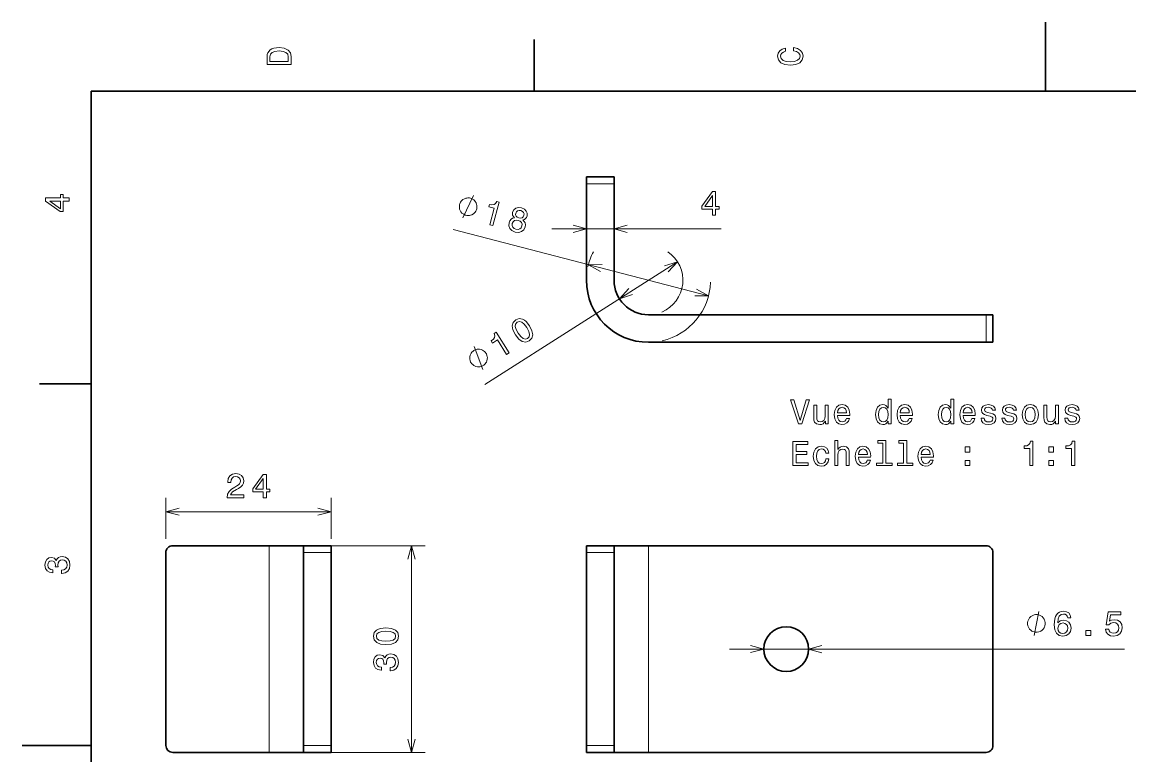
# Model space of a CAD drawing. Extents: x 0 to 297, y 0 to 210.
# Drawn here: x 0 to 160.8, y 103.5 to 210 of the extents above; entities that cross this region are included whole.
import ezdxf

# ---------------------------------------------------------------- set-up
doc = ezdxf.new("R2010")
doc.units = 0

msp = doc.modelspace()

# ---------------------------------------------------------------- linework, layer by layer
at = {"color": 7, "lineweight": 35, "ltscale": 0.25}
for p, q in [((148.5, 200), (148.5, 210)), ((10, 105), (0, 105))]:
    msp.add_line(p, q, dxfattribs=at)
at = {"color": 7, "lineweight": 35, "ltscale": 0.1875}
for p, q in [((74.300003, 200), (74.300003, 207.5)), ((10, 157.5), (2.5, 157.5))]:
    msp.add_line(p, q, dxfattribs=at)
at = {"color": 7, "lineweight": 35}
for p, q in [((287, 200), (10, 200)), ((10, 200), (10, 10)), ((90.891434, 167.528702), (139.891434, 167.528702)), ((90.891434, 163.528702), (139.891434, 163.528702)), ((139.891434, 133.991425), (90.891434, 133.991425)), ((20.851433, 132.991425), (20.851433, 104.991417)), ((40.851433, 104.991417), (40.851433, 132.991425)), ((44.851433, 104.991417), (44.851433, 132.991425)), ((81.891434, 104.991417), (81.891434, 132.991425)), ((85.891434, 132.991425), (85.891434, 104.991417)), ((140.891434, 104.991417), (140.891434, 132.991425)), ((90.891434, 103.991417), (139.891434, 103.991417))]:
    msp.add_line(p, q, dxfattribs=at)
at = {"color": 7, "lineweight": 35, "ltscale": 0.1}
for p, q in [((81.891434, 187.528702), (85.891434, 187.528702)), ((140.891434, 163.528702), (140.891434, 167.528702)), ((44.851433, 133.991425), (40.851433, 133.991425)), ((81.891434, 133.991425), (85.891434, 133.991425)), ((44.851433, 103.991417), (40.851433, 103.991417)), ((81.891434, 103.991417), (85.891434, 103.991417))]:
    msp.add_line(p, q, dxfattribs=at)
at = {"color": 7, "lineweight": 35, "ltscale": 0.025}
for p, q in [((81.891434, 186.528702), (81.891434, 187.528702)), ((85.891434, 187.528702), (85.891434, 186.528702)), ((140.891434, 167.528702), (139.891434, 167.528702)), ((140.891434, 163.528702), (139.891434, 163.528702)), ((40.851433, 133.991425), (40.851433, 132.991425)), ((44.851433, 133.991425), (44.851433, 132.991425)), ((81.891434, 132.991425), (81.891434, 133.991425)), ((85.891434, 133.991425), (85.891434, 132.991425)), ((40.851433, 104.991417), (40.851433, 103.991417)), ((44.851433, 104.991417), (44.851433, 103.991417)), ((81.891434, 103.991417), (81.891434, 104.991417)), ((85.891434, 104.991417), (85.891434, 103.991417))]:
    msp.add_line(p, q, dxfattribs=at)
at = {"color": 7, "lineweight": 13, "ltscale": 0.1}
for p, q in [((81.891434, 186.528702), (85.891434, 186.528702)), ((139.891434, 163.528702), (139.891434, 167.528702)), ((44.851433, 132.991425), (40.851433, 132.991425)), ((81.891434, 132.991425), (85.891434, 132.991425)), ((44.851433, 104.991417), (40.851433, 104.991417)), ((81.891434, 104.991417), (85.891434, 104.991417))]:
    msp.add_line(p, q, dxfattribs=at)
at = {"color": 7, "lineweight": 35, "ltscale": 0.35}
for p, q in [((81.891434, 172.528702), (81.891434, 186.528702)), ((85.891434, 172.528702), (85.891434, 186.528702)), ((35.851433, 133.991425), (21.851433, 133.991425)), ((35.851433, 103.991417), (21.851433, 103.991417))]:
    msp.add_line(p, q, dxfattribs=at)
at = {"color": 7, "lineweight": 13, "ltscale": 0.163509}
for p, q in [((81.891434, 184.528702), (81.891434, 177.988342)), ((85.891434, 184.528702), (85.891434, 177.988342))]:
    msp.add_line(p, q, dxfattribs=at)
at = {"color": 7, "lineweight": 13}
for p, q in [((62.539101, 179.899399), (99.601906, 170.264252)), ((76.891434, 179.988342), (101.422546, 179.988342)), ((67.167267, 157.388565), (95.106285, 175.218506)), ((20.851433, 138.931946), (44.851433, 138.931946)), ((35.851433, 133.991425), (35.851433, 103.991417)), ((37.851433, 133.991425), (58.511063, 133.991425)), ((56.511063, 103.991417), (56.511063, 133.991425)), ((90.891434, 133.991425), (90.891434, 103.991417)), ((102.641434, 118.997391), (159.984192, 118.955872)), ((37.851433, 103.991417), (58.511063, 103.991417))]:
    msp.add_line(p, q, dxfattribs=at)
at = {"color": 7, "lineweight": 13, "ltscale": 0.148513}
for p, q in [((20.851433, 134.991425), (20.851433, 140.931946)), ((44.851433, 134.991425), (44.851433, 140.931946))]:
    msp.add_line(p, q, dxfattribs=at)
at = {"color": 7, "lineweight": 35, "ltscale": 0.125}
for p, q in [((40.851433, 133.991425), (35.851433, 133.991425)), ((90.891434, 133.991425), (85.891434, 133.991425)), ((35.851433, 103.991417), (40.851433, 103.991417)), ((85.891434, 103.991417), (90.891434, 103.991417))]:
    msp.add_line(p, q, dxfattribs=at)
at = {"color": 7, "lineweight": 13}
for points in [[(35.533215, 204.994965), (35.533215, 203.829971), (39.033215, 203.829971), (39.033215, 204.994965), (38.922264, 205.544678), (38.584366, 205.953171), (38.034657, 206.205338), (37.283215, 206.296112), (36.516644, 206.215424), (36.21405, 206.114563), (35.971977, 205.973343), (35.644165, 205.56485), (35.563473, 205.297562)], [(35.951801, 204.959656), (36.027451, 205.342941), (36.259438, 205.605194), (36.672985, 205.761536), (37.283215, 205.811966), (37.873272, 205.756485), (38.286816, 205.600143), (38.533936, 205.332855), (38.614628, 204.959656), (38.614628, 204.298996), (35.951801, 204.298996)], [(111.93206, 205.817017), (112.35569, 205.716141), (112.658287, 205.549713), (112.844887, 205.317734), (112.905403, 205.045395), (112.814629, 204.71759), (112.54229, 204.460388), (112.098488, 204.28891), (111.483215, 204.233429), (110.872986, 204.28891), (110.424141, 204.455338), (110.151802, 204.71254), (110.055984, 205.045395), (110.106415, 205.287476), (110.247627, 205.494247), (110.474571, 205.655624), (110.787247, 205.766571), (110.787247, 206.245682), (110.308144, 206.094391), (109.94503, 205.832138), (109.718086, 205.474075), (109.637398, 205.045395), (109.763474, 204.510818), (110.116501, 204.10231), (110.696472, 203.840057), (111.483215, 203.749283), (112.269958, 203.840057), (112.84993, 204.10231), (113.208, 204.510818), (113.329041, 205.045395), (113.233215, 205.51442), (112.965927, 205.892654), (112.527161, 206.159943), (111.93206, 206.301163)], [(6.833213, 184.02739), (6.833213, 184.481277), (5.965778, 184.481277), (5.965778, 184.98056), (5.56232, 184.98056), (5.56232, 184.481277), (3.408862, 184.481277), (3.408862, 184.022339), (5.521974, 182.489197), (5.965778, 182.489197), (5.965778, 184.02739)], [(100.181908, 181.988342), (100.635803, 181.988342), (100.635803, 182.855789), (101.135078, 182.855789), (101.135078, 183.259247), (100.635803, 183.259247), (100.635803, 185.412704), (100.176865, 185.412704), (98.643723, 183.299591), (98.643723, 182.855789), (100.181908, 182.855789)], [(5.56232, 182.912827), (3.993876, 184.02739), (5.56232, 184.02739)], [(65.966721, 182.88298), (65.996071, 182.995895), (65.998322, 183.236389), (65.985901, 183.420441), (65.958794, 183.548035), (65.889908, 183.74675), (65.764572, 183.960159), (65.624557, 184.117096), (65.526321, 184.202911), (65.371628, 184.303406), (65.160477, 184.418564), (65.047562, 184.447922), (64.934647, 184.477264), (64.694145, 184.479523), (64.510101, 184.467102), (64.382507, 184.439987), (64.183784, 184.371109), (63.970383, 184.245773), (63.813438, 184.105759), (63.727627, 184.007523), (63.627136, 183.852829), (63.511974, 183.641678), (63.48262, 183.528763), (63.453266, 183.415848), (63.451015, 183.175339), (63.46344, 182.991302), (63.490543, 182.863708), (63.559425, 182.664978), (63.684769, 182.451584), (63.824783, 182.294632), (63.923019, 182.208832), (64.077713, 182.108337), (64.288864, 181.993179), (64.401779, 181.963821), (64.514694, 181.934464), (64.755196, 181.93222), (64.93924, 181.944641), (65.066833, 181.971741), (65.265556, 182.040619), (65.478958, 182.16597), (65.635902, 182.305984), (65.72171, 182.404221), (65.822197, 182.558914), (65.937363, 182.770065)], [(67.875557, 180.578568), (68.319725, 180.463104), (69.206688, 183.874908), (68.874779, 183.961197), (68.709518, 183.686295), (68.481781, 183.53186), (68.182869, 183.484497), (67.801765, 183.541885), (67.71167, 183.195343), (68.502396, 182.989777)], [(99.06736, 183.259247), (100.181908, 184.827682), (100.181908, 183.259247)], [(71.448578, 181.598557), (71.164116, 181.526611), (70.943794, 181.380661), (70.774239, 181.169403), (70.665207, 180.890305), (70.630371, 180.435608), (70.767342, 180.040436), (71.077583, 179.730515), (71.553871, 179.518112), (72.06842, 179.472931), (72.490326, 179.592529), (72.802406, 179.870941), (72.998322, 180.283783), (73.034134, 180.581909), (72.993805, 180.847717), (72.867584, 181.083755), (72.659058, 181.283875), (72.88475, 181.350266), (73.063293, 181.4758), (73.197029, 181.649475), (73.28849, 181.881027), (73.300484, 182.247879), (73.167816, 182.579391), (72.882858, 182.846268), (72.466209, 183.027542), (72.009155, 183.07341), (71.630302, 182.979095), (71.348091, 182.755432), (71.184784, 182.427917), (71.147011, 182.182404), (71.17923, 181.965607)], [(71.638329, 182.268326), (71.733208, 182.472946), (71.893494, 182.608444), (72.105621, 182.66272), (72.3647, 182.637054), (72.598595, 182.534561), (72.757431, 182.38385), (72.831429, 182.187439), (72.819527, 181.961258), (72.718498, 181.753036), (72.556946, 181.612656), (72.342278, 181.548599), (72.089348, 181.577881), (71.850571, 181.681641), (71.693008, 181.83725), (71.62027, 182.038528)], [(71.136322, 180.778259), (71.247498, 181.025528), (71.439804, 181.183975), (71.692436, 181.253784), (71.996719, 181.221573), (72.273277, 181.102783), (72.45993, 180.918777), (72.55072, 180.686737), (72.53228, 180.415359), (72.41114, 180.149826), (72.215034, 179.976746), (71.959854, 179.897171), (71.660461, 179.928116), (71.379021, 180.048172), (71.194908, 180.241943), (71.107918, 180.488617)], [(71.582642, 164.607025), (72.072357, 163.98027), (72.576035, 163.631638), (73.079369, 163.546036), (73.581192, 163.734665), (73.959381, 164.107635), (74.093742, 164.600204), (73.985443, 165.201157), (73.62751, 165.912018), (73.136253, 166.531799), (72.887268, 166.743835), (72.634117, 166.887405), (72.130783, 166.973007), (71.630501, 166.791336), (71.250763, 166.411407), (71.119125, 165.914581), (71.223175, 165.310928)], [(71.990768, 164.867493), (71.696495, 165.403595), (71.566742, 165.841278), (71.619682, 166.180191), (71.855682, 166.438492), (72.185104, 166.541031), (72.514778, 166.446289), (72.857094, 166.144257), (73.219391, 165.651566), (73.516373, 165.111191), (73.646126, 164.673508), (73.593185, 164.33461), (73.358719, 164.083267), (73.027763, 163.97377), (72.69809, 164.068497), (72.355766, 164.370529)], [(70.301056, 161.761017), (70.68792, 162.007904), (68.791489, 164.979553), (68.502403, 164.795074), (68.591377, 164.486908), (68.549568, 164.214935), (68.380859, 163.963684), (68.079468, 163.72348), (68.272095, 163.421646), (68.9608, 163.86116)], [(67.313538, 161.930466), (67.250778, 162.028809), (67.07608, 162.194122), (66.932762, 162.310257), (66.820824, 162.377228), (66.628334, 162.461975), (66.386673, 162.51535), (66.176392, 162.519562), (66.046661, 162.505966), (65.86776, 162.460999), (65.639687, 162.384644), (65.541344, 162.321884), (65.442993, 162.259125), (65.277679, 162.084427), (65.161545, 161.941116), (65.094582, 161.829178), (65.009819, 161.636688), (64.956444, 161.39502), (64.95224, 161.184738), (64.965828, 161.055008), (65.010803, 160.876114), (65.087151, 160.648041), (65.149918, 160.549698), (65.212677, 160.451355), (65.387375, 160.286041), (65.530685, 160.169891), (65.642624, 160.102936), (65.835114, 160.018173), (66.076782, 159.964798), (66.287064, 159.960602), (66.416786, 159.974182), (66.595688, 160.01915), (66.823761, 160.095505), (66.922104, 160.158264), (67.020454, 160.221024), (67.185768, 160.395721), (67.301903, 160.539047), (67.368866, 160.65097), (67.453629, 160.843475), (67.507004, 161.085129), (67.511208, 161.29541), (67.49762, 161.42514), (67.452652, 161.604034), (67.376297, 161.832108)], [(113.786964, 155.177124), (112.909447, 152.196564), (112.006706, 155.177124), (111.527603, 155.177124), (112.657288, 151.672073), (113.161606, 151.672073), (114.266075, 155.177124)], [(116.989418, 154.38028), (116.545609, 154.38028), (116.545609, 152.816879), (116.495178, 152.453781), (116.348923, 152.191528), (116.121979, 152.030136), (115.824432, 151.979706), (115.587402, 152.02005), (115.436104, 152.141098), (115.350365, 152.34787), (115.330193, 152.640366), (115.330193, 154.38028), (114.886391, 154.38028), (114.886391, 152.600021), (114.90152, 152.241959), (114.997345, 151.944412), (115.289848, 151.672073), (115.758865, 151.576248), (116.011032, 151.611557), (116.22789, 151.702332), (116.41449, 151.858673), (116.565788, 152.085617), (116.565788, 151.672073), (116.989418, 151.672073)], [(118.325874, 152.897583), (120.101089, 152.897583), (120.106133, 153.104355), (120.025436, 153.684326), (119.803535, 154.118042), (119.450516, 154.38028), (118.981491, 154.476105), (118.52256, 154.375244), (118.169533, 154.092819), (117.942589, 153.633896), (117.861893, 153.028702), (117.937546, 152.408386), (118.16449, 151.954498), (118.512474, 151.672073), (118.966362, 151.576248), (119.359734, 151.641815), (119.682503, 151.813278), (119.919533, 152.085617), (120.055702, 152.44873), (119.616936, 152.44873), (119.526161, 152.246994), (119.395035, 152.095703), (119.021835, 151.97467), (118.734375, 152.030136), (118.517517, 152.20665), (118.376305, 152.494125), (118.325874, 152.882446)], [(125.673859, 152.090668), (125.673859, 151.672073), (126.117661, 151.672073), (126.117661, 155.293106), (125.678894, 155.293106), (125.678894, 153.966736), (125.341003, 154.350021), (125.134232, 154.440811), (124.897202, 154.476105), (124.468521, 154.375244), (124.135674, 154.092819), (123.918808, 153.638931), (123.843163, 153.028702), (123.918808, 152.418472), (124.135674, 151.959534), (124.468521, 151.672073), (124.897202, 151.576248), (125.134232, 151.611557), (125.346046, 151.702332)], [(127.433945, 152.897583), (129.209152, 152.897583), (129.214203, 153.104355), (129.133514, 153.684326), (128.911606, 154.118042), (128.558578, 154.38028), (128.089569, 154.476105), (127.63063, 154.375244), (127.277603, 154.092819), (127.050659, 153.633896), (126.969963, 153.028702), (127.045616, 152.408386), (127.27256, 151.954498), (127.620544, 151.672073), (128.074432, 151.576248), (128.467804, 151.641815), (128.790573, 151.813278), (129.027603, 152.085617), (129.163773, 152.44873), (128.725006, 152.44873), (128.634232, 152.246994), (128.503113, 152.095703), (128.129913, 151.97467), (127.842445, 152.030136), (127.62558, 152.20665), (127.484375, 152.494125), (127.433945, 152.882446)], [(134.781921, 152.090668), (134.781921, 151.672073), (135.225723, 151.672073), (135.225723, 155.293106), (134.786972, 155.293106), (134.786972, 153.966736), (134.449066, 154.350021), (134.242294, 154.440811), (134.005264, 154.476105), (133.576599, 154.375244), (133.243744, 154.092819), (133.026886, 153.638931), (132.951233, 153.028702), (133.026886, 152.418472), (133.243744, 151.959534), (133.576599, 151.672073), (134.005264, 151.576248), (134.242294, 151.611557), (134.454117, 151.702332)], [(136.542007, 152.897583), (138.31723, 152.897583), (138.322266, 153.104355), (138.241577, 153.684326), (138.019684, 154.118042), (137.666656, 154.38028), (137.197632, 154.476105), (136.738693, 154.375244), (136.385666, 154.092819), (136.158722, 153.633896), (136.078033, 153.028702), (136.153687, 152.408386), (136.38063, 151.954498), (136.728607, 151.672073), (137.182495, 151.576248), (137.575867, 151.641815), (137.898636, 151.813278), (138.135666, 152.085617), (138.271835, 152.44873), (137.833069, 152.44873), (137.742294, 152.246994), (137.611176, 152.095703), (137.237976, 151.97467), (136.950516, 152.030136), (136.733658, 152.20665), (136.592438, 152.494125), (136.542007, 152.882446)], [(140.516068, 153.25061), (140.087402, 153.351471), (139.769684, 153.467468), (139.663773, 153.704498), (139.694031, 153.870926), (139.799927, 153.991959), (139.971405, 154.067612), (140.218521, 154.09787), (140.455551, 154.067612), (140.642151, 153.976822), (140.763184, 153.840668), (140.813629, 153.659103), (141.247345, 153.659103), (141.247345, 153.669189), (141.171692, 153.996994), (140.96492, 154.254211), (140.642151, 154.415588), (140.218521, 154.476105), (139.789856, 154.415588), (139.477173, 154.249161), (139.280487, 154.002045), (139.219971, 153.689362), (139.26535, 153.386765), (139.406555, 153.174957), (139.63855, 153.023651), (139.97644, 152.917755), (140.470688, 152.796707), (140.773285, 152.670639), (140.853973, 152.569763), (140.884232, 152.418472), (140.838837, 152.231873), (140.717804, 152.090668), (140.521118, 151.999878), (140.258865, 151.96962), (139.981491, 151.999878), (139.779755, 152.105789), (139.6436, 152.277267), (139.58812, 152.514297), (139.159439, 152.514297), (139.230057, 152.11084), (139.436829, 151.818329), (139.764633, 151.641815), (140.218521, 151.576248), (140.692581, 151.641815), (141.040573, 151.818329), (141.25238, 152.100754), (141.328033, 152.468903), (141.272552, 152.786621), (141.116211, 153.003479), (140.859009, 153.144699)], [(143.552094, 153.25061), (143.123413, 153.351471), (142.805695, 153.467468), (142.699799, 153.704498), (142.730042, 153.870926), (142.835953, 153.991959), (143.007431, 154.067612), (143.254547, 154.09787), (143.491577, 154.067612), (143.678177, 153.976822), (143.79921, 153.840668), (143.84964, 153.659103), (144.283356, 153.659103), (144.283356, 153.669189), (144.207718, 153.996994), (144.000946, 154.254211), (143.678177, 154.415588), (143.254547, 154.476105), (142.825867, 154.415588), (142.513184, 154.249161), (142.316498, 154.002045), (142.255981, 153.689362), (142.301376, 153.386765), (142.442581, 153.174957), (142.674576, 153.023651), (143.012466, 152.917755), (143.506714, 152.796707), (143.809296, 152.670639), (143.889984, 152.569763), (143.920258, 152.418472), (143.874863, 152.231873), (143.75383, 152.090668), (143.557144, 151.999878), (143.294891, 151.96962), (143.017517, 151.999878), (142.815781, 152.105789), (142.679611, 152.277267), (142.624146, 152.514297), (142.195465, 152.514297), (142.266068, 152.11084), (142.472839, 151.818329), (142.800659, 151.641815), (143.254547, 151.576248), (143.728607, 151.641815), (144.076599, 151.818329), (144.288406, 152.100754), (144.364059, 152.468903), (144.308578, 152.786621), (144.152237, 153.003479), (143.895035, 153.144699)], [(145.13063, 153.023651), (145.211319, 152.408386), (145.443298, 151.954498), (145.811462, 151.672073), (146.305695, 151.576248), (146.794891, 151.672073), (147.16304, 151.949448), (147.395035, 152.403336), (147.480774, 153.023651), (147.395035, 153.638931), (147.16304, 154.09787), (146.794891, 154.375244), (146.305695, 154.476105), (145.811462, 154.375244), (145.443298, 154.092819), (145.211319, 153.638931)], [(150.385666, 154.38028), (149.941864, 154.38028), (149.941864, 152.816879), (149.891434, 152.453781), (149.745178, 152.191528), (149.518234, 152.030136), (149.220673, 151.979706), (148.983643, 152.02005), (148.832352, 152.141098), (148.746613, 152.34787), (148.72644, 152.640366), (148.72644, 154.38028), (148.282639, 154.38028), (148.282639, 152.600021), (148.297775, 152.241959), (148.393585, 151.944412), (148.686096, 151.672073), (149.155121, 151.576248), (149.407288, 151.611557), (149.624146, 151.702332), (149.81073, 151.858673), (149.962036, 152.085617), (149.962036, 151.672073), (150.385666, 151.672073)], [(152.660156, 153.25061), (152.231491, 153.351471), (151.913757, 153.467468), (151.807861, 153.704498), (151.83812, 153.870926), (151.944031, 153.991959), (152.115494, 154.067612), (152.36261, 154.09787), (152.59964, 154.067612), (152.78624, 153.976822), (152.907288, 153.840668), (152.957718, 153.659103), (153.391434, 153.659103), (153.391434, 153.669189), (153.315781, 153.996994), (153.109009, 154.254211), (152.78624, 154.415588), (152.36261, 154.476105), (151.933929, 154.415588), (151.621262, 154.249161), (151.424576, 154.002045), (151.364044, 153.689362), (151.409439, 153.386765), (151.550659, 153.174957), (151.782639, 153.023651), (152.120544, 152.917755), (152.614777, 152.796707), (152.917358, 152.670639), (152.998062, 152.569763), (153.02832, 152.418472), (152.982925, 152.231873), (152.861893, 152.090668), (152.665207, 151.999878), (152.402954, 151.96962), (152.12558, 151.999878), (151.923859, 152.105789), (151.787689, 152.277267), (151.732208, 152.514297), (151.303528, 152.514297), (151.374146, 152.11084), (151.580902, 151.818329), (151.908722, 151.641815), (152.36261, 151.576248), (152.83667, 151.641815), (153.184662, 151.818329), (153.396469, 152.100754), (153.472122, 152.468903), (153.416641, 152.786621), (153.260315, 153.003479), (153.003098, 153.144699)], [(118.325874, 153.270782), (118.381348, 153.618759), (118.517517, 153.875961), (118.724289, 154.032303), (118.99662, 154.087784), (119.263916, 154.032303), (119.470688, 153.875961), (119.596764, 153.618759), (119.642151, 153.270782)], [(124.972847, 154.077698), (125.26535, 154.00708), (125.487259, 153.810394), (125.618378, 153.48259), (125.668808, 153.028702), (125.618378, 152.569763), (125.487259, 152.241959), (125.26535, 152.040222), (124.972847, 151.97467), (124.695465, 152.040222), (124.48365, 152.241959), (124.342445, 152.574814), (124.29705, 153.028702), (124.342445, 153.477554), (124.48365, 153.805359), (124.695465, 154.00708)], [(127.433945, 153.270782), (127.489418, 153.618759), (127.62558, 153.875961), (127.832352, 154.032303), (128.104691, 154.087784), (128.371979, 154.032303), (128.578751, 153.875961), (128.704834, 153.618759), (128.750229, 153.270782)], [(134.080917, 154.077698), (134.373428, 154.00708), (134.595322, 153.810394), (134.726456, 153.48259), (134.776886, 153.028702), (134.726456, 152.569763), (134.595322, 152.241959), (134.373428, 152.040222), (134.080917, 151.97467), (133.803543, 152.040222), (133.591721, 152.241959), (133.450516, 152.574814), (133.405121, 153.028702), (133.450516, 153.477554), (133.591721, 153.805359), (133.803543, 154.00708)], [(136.542007, 153.270782), (136.597488, 153.618759), (136.733658, 153.875961), (136.94043, 154.032303), (137.212769, 154.087784), (137.480057, 154.032303), (137.686829, 153.875961), (137.812897, 153.618759), (137.858292, 153.270782)], [(145.584518, 153.028702), (145.629913, 153.48259), (145.771118, 153.810394), (145.998062, 154.012131), (146.305695, 154.082733), (146.608292, 154.012131), (146.835236, 153.815445), (146.97644, 153.48259), (147.026886, 153.028702), (146.97644, 152.569763), (146.835236, 152.236908), (146.608292, 152.035187), (146.305695, 151.96962), (145.998062, 152.035187), (145.771118, 152.236908), (145.629913, 152.569763)], [(111.850365, 145.625244), (114.069389, 145.625244), (114.069389, 146.048874), (112.314346, 146.048874), (112.314346, 147.234039), (113.877747, 147.234039), (113.877747, 147.652618), (112.314346, 147.652618), (112.314346, 148.701614), (114.029045, 148.701614), (114.029045, 149.125244), (111.850365, 149.125244)], [(116.626305, 147.43576), (117.065063, 147.43576), (116.974289, 147.839218), (116.757431, 148.156952), (116.419533, 148.353638), (115.980774, 148.429276), (115.49662, 148.328415), (115.128464, 148.04599), (114.896477, 147.587067), (114.815788, 146.971786), (114.891434, 146.361557), (115.118378, 145.907669), (115.476448, 145.625244), (115.965645, 145.529419), (116.399361, 145.605072), (116.737259, 145.816879), (116.969246, 146.149734), (117.070107, 146.593536), (116.646477, 146.593536), (116.570831, 146.311127), (116.429619, 146.099304), (116.22789, 145.968185), (115.980774, 145.927841), (115.673134, 145.993393), (115.451233, 146.195129), (115.315063, 146.522934), (115.269676, 146.986908), (115.315063, 147.440811), (115.456276, 147.768616), (115.68322, 147.970352), (115.980774, 148.040955), (116.243019, 147.99556), (116.439705, 147.879562), (116.570831, 147.687927)], [(117.937546, 145.625244), (118.381348, 145.625244), (118.381348, 147.188644), (118.426735, 147.546707), (118.57299, 147.80896), (118.799934, 147.970352), (119.102531, 148.030869), (119.344604, 147.980438), (119.495903, 147.844269), (119.571548, 147.617325), (119.596764, 147.314728), (119.596764, 145.625244), (120.040573, 145.625244), (120.040573, 147.405502), (120.020393, 147.76358), (119.929619, 148.061127), (119.632065, 148.33345), (119.168091, 148.429276), (118.915932, 148.393982), (118.699074, 148.298157), (118.517517, 148.146851), (118.381348, 147.940079), (118.381348, 149.246277), (117.937546, 149.246277)], [(121.361893, 146.850754), (123.137115, 146.850754), (123.142151, 147.057526), (123.061462, 147.637497), (122.839561, 148.071213), (122.486534, 148.33345), (122.017517, 148.429276), (121.558578, 148.328415), (121.205551, 148.04599), (120.978607, 147.587067), (120.897919, 146.981873), (120.973564, 146.361557), (121.200516, 145.907669), (121.548492, 145.625244), (122.002388, 145.529419), (122.39576, 145.594986), (122.718521, 145.766449), (122.955551, 146.038788), (123.091721, 146.401901), (122.652962, 146.401901), (122.56218, 146.200165), (122.431061, 146.048874), (122.057861, 145.927841), (121.770393, 145.983307), (121.553535, 146.159821), (121.412331, 146.447296), (121.361893, 146.835617)], [(121.361893, 147.223953), (121.417374, 147.57193), (121.553535, 147.829132), (121.760307, 147.985474), (122.032646, 148.040955), (122.299934, 147.985474), (122.506706, 147.829132), (122.63279, 147.57193), (122.678177, 147.223953)], [(124.892151, 148.873077), (124.892151, 145.998444), (123.979332, 145.998444), (123.979332, 145.625244), (126.243736, 145.625244), (126.243736, 145.998444), (125.33596, 145.998444), (125.33596, 149.246277), (124.19619, 149.246277), (124.19619, 148.873077)], [(127.928177, 148.873077), (127.928177, 145.998444), (127.01535, 145.998444), (127.01535, 145.625244), (129.279755, 145.625244), (129.279755, 145.998444), (128.371979, 145.998444), (128.371979, 149.246277), (127.232208, 149.246277), (127.232208, 148.873077)], [(130.469971, 146.850754), (132.245178, 146.850754), (132.250229, 147.057526), (132.169525, 147.637497), (131.947632, 148.071213), (131.594604, 148.33345), (131.12558, 148.429276), (130.666656, 148.328415), (130.313629, 148.04599), (130.086685, 147.587067), (130.005981, 146.981873), (130.081635, 146.361557), (130.308578, 145.907669), (130.65657, 145.625244), (131.110458, 145.529419), (131.50383, 145.594986), (131.826599, 145.766449), (132.063629, 146.038788), (132.199799, 146.401901), (131.761032, 146.401901), (131.670258, 146.200165), (131.539124, 146.048874), (131.165924, 145.927841), (130.878464, 145.983307), (130.661606, 146.159821), (130.520401, 146.447296), (130.469971, 146.835617)], [(130.469971, 147.223953), (130.525436, 147.57193), (130.661606, 147.829132), (130.868378, 147.985474), (131.140717, 148.040955), (131.408005, 147.985474), (131.614777, 147.829132), (131.74086, 147.57193), (131.786255, 147.223953)], [(136.84964, 147.582016), (137.545609, 147.582016), (137.545609, 148.33345), (136.84964, 148.33345)], [(146.21492, 145.625244), (146.673859, 145.625244), (146.673859, 149.150467), (146.330917, 149.150467), (146.240143, 148.842819), (146.058578, 148.636047), (145.781204, 148.515015), (145.397919, 148.47467), (145.397919, 148.116592), (146.21492, 148.116592)], [(148.993744, 147.582016), (149.689697, 147.582016), (149.689697, 148.33345), (148.993744, 148.33345)], [(152.286957, 145.625244), (152.745895, 145.625244), (152.745895, 149.150467), (152.402954, 149.150467), (152.31218, 148.842819), (152.130615, 148.636047), (151.853241, 148.515015), (151.469955, 148.47467), (151.469955, 148.116592), (152.286957, 148.116592)], [(136.84964, 145.625244), (137.545609, 145.625244), (137.545609, 146.376678), (136.84964, 146.376678)], [(148.993744, 145.625244), (149.689697, 145.625244), (149.689697, 146.376678), (148.993744, 146.376678)], [(29.752874, 140.931946), (32.158493, 140.931946), (32.158493, 141.365662), (30.257198, 141.365662), (30.363106, 141.602692), (30.544661, 141.799377), (31.104458, 142.157455), (31.40201, 142.308746), (31.734863, 142.525604), (31.971893, 142.777771), (32.108063, 143.075317), (32.158493, 143.413208), (32.072758, 143.836853), (31.835728, 144.169693), (31.472614, 144.381516), (31.003593, 144.457153), (30.519444, 144.371429), (30.151289, 144.134399), (29.914257, 143.756149), (29.833565, 143.256866), (29.833565, 143.186264), (30.2925, 143.186264), (30.2925, 143.226624), (30.337889, 143.56955), (30.474056, 143.821716), (30.690914, 143.983093), (30.978378, 144.038574), (31.270885, 143.988144), (31.487743, 143.862061), (31.628956, 143.665375), (31.679386, 143.418259), (31.644085, 143.186264), (31.548264, 142.989578), (31.386879, 142.818115), (31.164978, 142.666809), (30.867428, 142.505432), (30.373192, 142.192749), (30.025208, 141.859894), (29.818436, 141.456436), (29.752874, 140.947083)], [(34.996822, 140.931946), (35.450714, 140.931946), (35.450714, 141.799377), (35.949993, 141.799377), (35.949993, 142.202835), (35.450714, 142.202835), (35.450714, 144.356293), (34.991779, 144.356293), (33.458637, 142.243179), (33.458637, 141.799377), (34.996822, 141.799377)], [(33.882271, 142.202835), (34.996822, 143.771286), (34.996822, 142.202835)], [(5.73379, 129.979111), (5.769093, 129.979111), (6.253242, 130.059799), (6.616354, 130.296829), (6.848343, 130.670029), (6.934078, 131.164276), (6.848343, 131.688766), (6.626441, 132.082138), (6.273415, 132.334305), (5.819525, 132.425079), (5.521974, 132.384735), (5.279899, 132.273788), (5.0933, 132.092224), (4.957133, 131.850143), (4.684798, 132.177963), (4.251081, 132.293961), (3.857709, 132.218307), (3.560158, 132.00145), (3.373559, 131.648422), (3.307997, 131.164276), (3.388689, 130.710388), (3.610591, 130.362396), (3.963617, 130.135452), (4.432637, 130.059799), (4.46794, 130.059799), (4.46794, 130.508652), (4.145173, 130.548996), (3.913184, 130.680115), (3.771974, 130.891937), (3.721542, 131.189484), (3.761888, 131.451736), (3.867795, 131.643372), (4.039265, 131.759369), (4.271254, 131.804764), (4.518372, 131.759369), (4.684798, 131.638336), (4.785663, 131.426514), (4.815922, 131.139053), (4.810879, 130.942368), (5.209294, 130.942368), (5.199208, 131.189484), (5.244596, 131.507217), (5.365634, 131.744247), (5.56232, 131.885452), (5.819525, 131.935883), (6.112032, 131.880417), (6.328891, 131.734161), (6.465058, 131.502167), (6.510447, 131.194534), (6.460014, 130.876801), (6.308718, 130.644821), (6.066643, 130.498566), (5.73379, 130.443085)], [(148.478851, 122.714203), (148.478928, 122.830872), (148.420761, 123.064247), (148.362549, 123.239288), (148.304306, 123.355995), (148.187775, 123.531082), (148.012894, 123.706207), (147.837982, 123.822998), (147.721359, 123.881424), (147.546402, 123.93988), (147.31311, 123.998383), (147.196442, 123.998466), (147.079773, 123.99855), (146.846405, 123.940384), (146.671356, 123.882179), (146.554642, 123.823929), (146.379562, 123.70739), (146.204437, 123.532516), (146.087646, 123.357605), (146.029221, 123.240982), (145.970764, 123.066017), (145.912262, 122.832733), (145.91217, 122.716064), (145.912094, 122.599396), (145.970261, 122.36602), (146.028473, 122.190979), (146.086716, 122.074265), (146.203247, 121.899185), (146.378128, 121.72406), (146.55304, 121.607269), (146.669662, 121.548843), (146.84462, 121.490387), (147.077911, 121.431885), (147.19458, 121.431801), (147.311249, 121.431717), (147.544617, 121.489883), (147.719666, 121.548088), (147.83638, 121.606339), (148.011459, 121.722878), (148.186584, 121.897751), (148.303375, 122.072662), (148.361801, 122.189285), (148.420258, 122.364243), (148.47876, 122.597534)], [(152.207809, 123.518417), (152.112289, 123.926987), (151.89061, 124.229744), (151.547806, 124.421631), (151.10405, 124.487518), (150.806473, 124.452431), (150.549194, 124.356796), (150.322144, 124.200623), (150.130341, 123.978851), (149.978836, 123.701584), (149.867645, 123.36377), (149.796753, 122.965408), (149.776245, 122.516571), (149.85643, 121.800377), (150.103165, 121.280746), (150.501358, 120.967781), (151.045944, 120.861481), (151.535202, 120.951904), (151.908569, 121.18866), (152.150925, 121.561684), (152.237, 122.03569), (152.151611, 122.514854), (151.919891, 122.883179), (151.561981, 123.115425), (151.11824, 123.196442), (150.639069, 123.095917), (150.280792, 122.808716), (150.356842, 123.363419), (150.518509, 123.761719), (150.765793, 123.998566), (151.108795, 124.07901), (151.360931, 124.038483), (151.55249, 123.932434), (151.678452, 123.755829), (151.743835, 123.518753)], [(157.217575, 121.870697), (157.328217, 121.457077), (157.575104, 121.134132), (157.93808, 120.932137), (158.402008, 120.856155), (158.911438, 120.946564), (159.310028, 121.19339), (159.562469, 121.586578), (159.658661, 122.090836), (159.573273, 122.559921), (159.331451, 122.928253), (158.953384, 123.165558), (158.464249, 123.251648), (158.085968, 123.191399), (157.793335, 123.025185), (157.935242, 123.968163), (159.468384, 123.967056), (159.468674, 124.3806), (157.597626, 124.381958), (157.318909, 122.526245), (157.722382, 122.525955), (158.015045, 122.762772), (158.388306, 122.848236), (158.711029, 122.792534), (158.958038, 122.630966), (159.114197, 122.383736), (159.169449, 122.065979), (159.113739, 121.748291), (158.952179, 121.501289), (158.704956, 121.345131), (158.387177, 121.289886), (158.119919, 121.325378), (157.913239, 121.441521), (157.762054, 121.623184), (157.686584, 121.870361)], [(151.747803, 122.030998), (151.692093, 121.713318), (151.55072, 121.471344), (151.323654, 121.31012), (151.041199, 121.259895), (150.743683, 121.310547), (150.516846, 121.467049), (150.370773, 121.709229), (150.325607, 122.026985), (150.376266, 122.33963), (150.517654, 122.576553), (150.749756, 122.727684), (151.062469, 122.782936), (151.334763, 122.727264), (151.551514, 122.580849), (151.692551, 122.343719)], [(52.801411, 119.644012), (53.593197, 119.719658), (54.158035, 119.956688), (54.500977, 120.33493), (54.611927, 120.859428), (54.500977, 121.378883), (54.158035, 121.757126), (53.593197, 121.989113), (52.801411, 122.069801), (52.014668, 121.989113), (51.701984, 121.893295), (51.444782, 121.757126), (51.101841, 121.378883), (50.985847, 120.859428), (51.101841, 120.33493), (51.449825, 119.956688), (52.014668, 119.719658)], [(52.801411, 120.128159), (52.191177, 120.168503), (51.752419, 120.294586), (51.495213, 120.52153), (51.404434, 120.859428), (51.495213, 121.192284), (51.752419, 121.419228), (52.191177, 121.545303), (52.801411, 121.585655), (53.416683, 121.545303), (53.855446, 121.419228), (54.112648, 121.192284), (54.198383, 120.859428), (54.112648, 120.52153), (53.855446, 120.294586), (53.416683, 120.168503)], [(154.383636, 120.95993), (155.07959, 120.959427), (155.080139, 121.710861), (154.384171, 121.711365)], [(53.41164, 115.852509), (53.446941, 115.852509), (53.931091, 115.933205), (54.294205, 116.170235), (54.526192, 116.543434), (54.611927, 117.037674), (54.526192, 117.562164), (54.304291, 117.955536), (53.951263, 118.207703), (53.497375, 118.298477), (53.199825, 118.258133), (52.957748, 118.147179), (52.771149, 117.965622), (52.634983, 117.723549), (52.362648, 118.051361), (51.928932, 118.167351), (51.535561, 118.091705), (51.23801, 117.874847), (51.051411, 117.52182), (50.985847, 117.037674), (51.06654, 116.583778), (51.288441, 116.235794), (51.641468, 116.00885), (52.110489, 115.933205), (52.14579, 115.933205), (52.14579, 116.38205), (51.823025, 116.422394), (51.591034, 116.55352), (51.449825, 116.765335), (51.399391, 117.062889), (51.439739, 117.325134), (51.545647, 117.516777), (51.717117, 117.632774), (51.949104, 117.678162), (52.19622, 117.632774), (52.362648, 117.511734), (52.463512, 117.299919), (52.493774, 117.012451), (52.488731, 116.815765), (52.887146, 116.815765), (52.87706, 117.062889), (52.922447, 117.380608), (53.043484, 117.617645), (53.24017, 117.75885), (53.497375, 117.809288), (53.789883, 117.753807), (54.006741, 117.607559), (54.142906, 117.375565), (54.188297, 117.067932), (54.137863, 116.750206), (53.986568, 116.518219), (53.744492, 116.371964), (53.41164, 116.31649)]]:
    msp.add_lwpolyline(points, close=True, dxfattribs=at)
for points in [[(63.945618, 181.60022), (65.503716, 184.811508)], [(79.959579, 179.470718), (81.891434, 179.988342), (79.959579, 180.505981)], [(87.823288, 180.505981), (85.891434, 179.988342), (87.823288, 179.470718)], [(84.180908, 174.808075), (82.180962, 174.793152), (83.920425, 173.806091)], [(93.756256, 173.742889), (95.106285, 175.218506), (93.199318, 174.615601)], [(88.026611, 171.314514), (86.676582, 169.838898), (88.583549, 170.441803)], [(97.601959, 170.249344), (99.601906, 170.264252), (97.862442, 171.251312)], [(66.878113, 159.576599), (65.585335, 162.903564)], [(22.783285, 139.449585), (20.851433, 138.931946), (22.783285, 138.414307)], [(42.919582, 138.414307), (44.851433, 138.931946), (42.919582, 139.449585)], [(57.028702, 132.05957), (56.511063, 133.991425), (55.993423, 132.05957)], [(146.844238, 120.965385), (147.546783, 124.464882)], [(105.709206, 118.477531), (107.641434, 118.993767), (105.709961, 119.51281)], [(116.073654, 119.505302), (114.141434, 118.989067), (116.072906, 118.470024)], [(55.993423, 105.923271), (56.511063, 103.991417), (57.028702, 105.923271)]]:
    msp.add_lwpolyline(points, dxfattribs=at)
at = {"color": 7, "lineweight": 35}
msp.add_circle((110.891434, 118.991417), 3.25, dxfattribs=at)
at = {"color": 7, "lineweight": 13}
for radius, start, end in [(9, 152.695108, 167.267603), (5, 292.918315, 55.463277), (9, 282.732406, 358.159902)]:
    msp.add_arc((90.891434, 172.528702), radius, start, end, dxfattribs=at)
at = {"color": 7, "lineweight": 35}
for centre, radius, start, end in [((90.891434, 172.528702), 9, 180.000005, 269.999997), ((90.891434, 172.528702), 5, 180.000005, 269.999997), ((21.851433, 132.991425), 1, 90.000003, 180.000005), ((139.891434, 132.991425), 1, 360, 90.000003), ((21.851433, 104.991417), 1, 180.000005, 269.999997), ((139.891434, 104.991417), 1, 269.999997, 360)]:
    msp.add_arc(centre, radius, start, end, dxfattribs=at)

doc.saveas('drawing.dxf')
